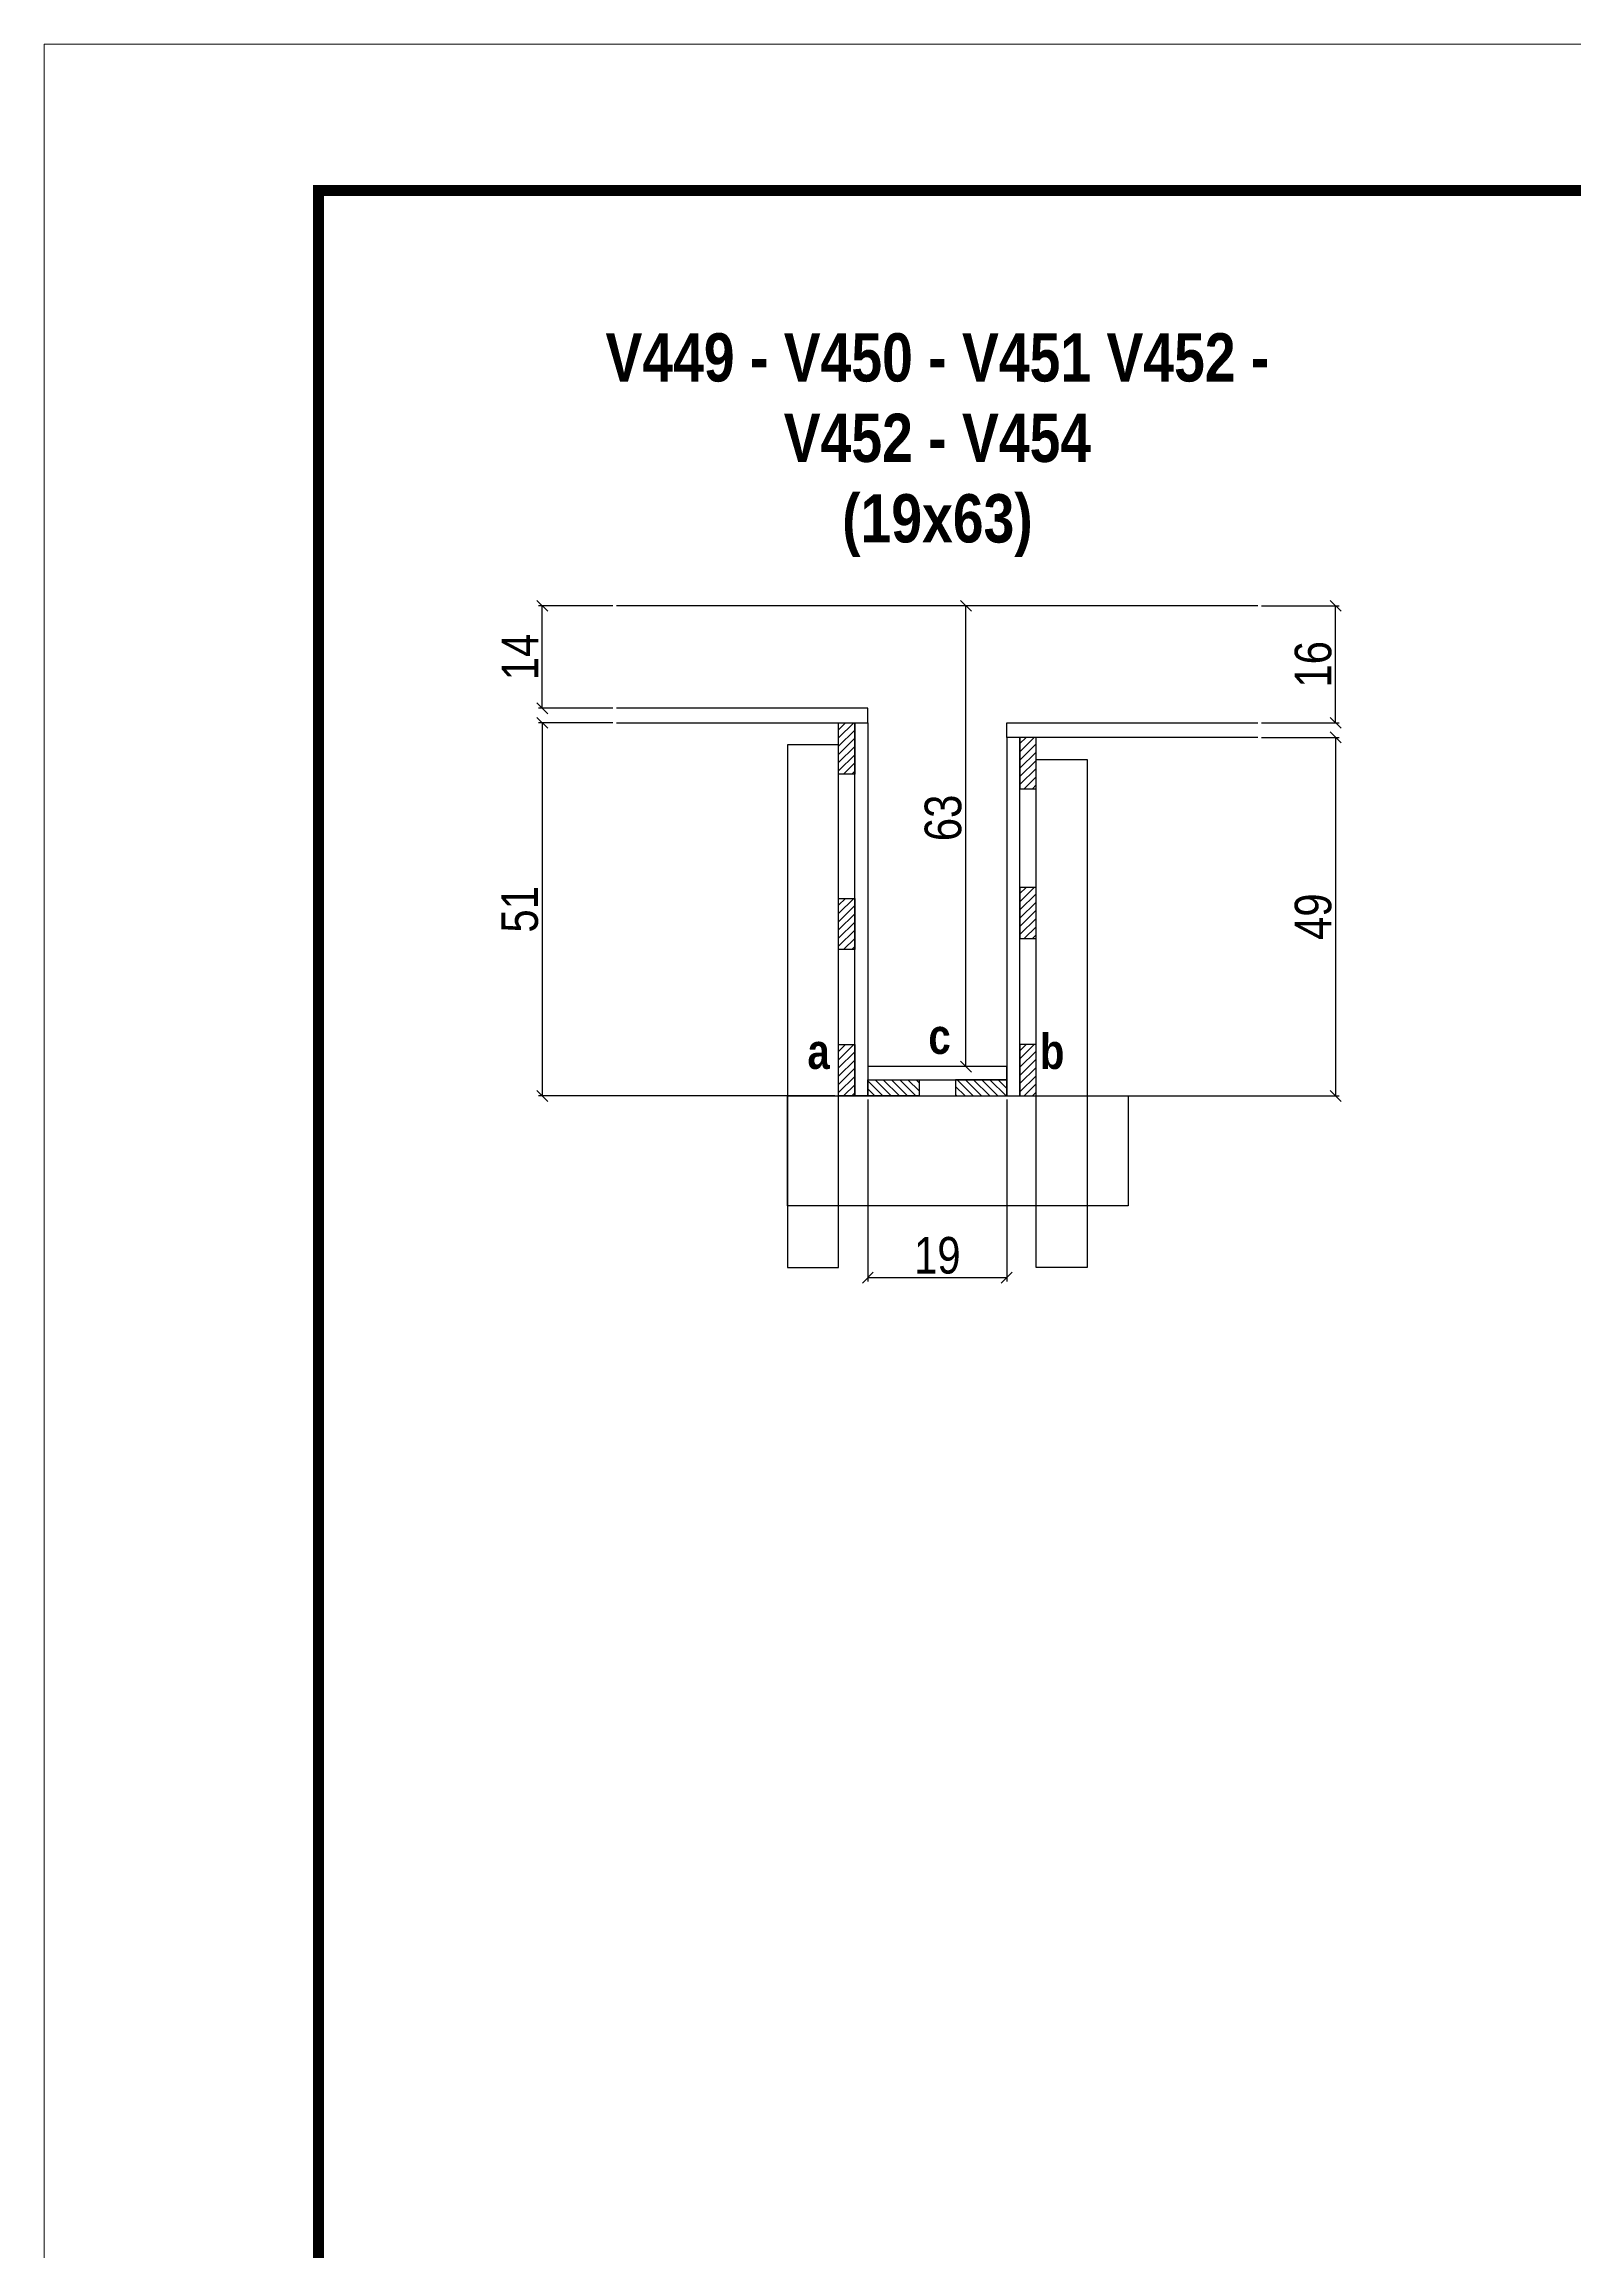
# Model space of a CAD drawing. Extents: x 3309 to 9563, y -2522 to 14608.
# Drawn here: x 4908 to 5327, y 9410 to 10014 of the extents above; entities that cross this region are included whole.
import ezdxf

# ---------------------------------------------------------------- set-up
doc = ezdxf.new("R2010")
doc.units = 0
doc.linetypes.add('DASHED', pattern=[0.75, 0.5, -0.25])
for name, color, linetype, lineweight in [('CONCRETO', 251, 'Continuous', 25), ('Folhas', 255, 'Continuous', 9), ('SARRAFO DE PRESSAO', 251, 'DASHED', 9)]:
    doc.layers.add(name, color=color, linetype=linetype, lineweight=lineweight)
for name, color, linetype in [('COTA', 241, 'Continuous'), ('detalhes', 4, 'Continuous'), ('NOMENCLATURA', 7, 'Continuous'), ('Painéis', 200, 'Continuous'), ('SARR_2.2x7', 40, 'Continuous'), ('SARR_3.5x7', 81, 'Continuous')]:
    doc.layers.add(name, color=color, linetype=linetype)
doc.styles.add('COTA TECNICA 2X', font='techl___.ttf', dxfattribs={"height": 10})
doc.styles.add('TECNICA', font='techb___.ttf', dxfattribs={"height": 10})
doc.dimstyles.new('SECAO', dxfattribs={"dimscale": 0.333333, "dimtxt": 5, "dimasz": 9, "dimexe": 3, "dimexo": 3, "dimgap": 3, "dimtad": 1, "dimdec": 1, "dimlfac": 0.5, "dimzin": 12, "dimdsep": 46, "dimtxsty": 'COTA TECNICA 2X', "dimblk1": 'OBLIQUE', "dimblk2": 'OBLIQUE', "dimsah": 1, "dimcen": 0.9, "dimclrd": 4, "dimclre": 4, "dimclrt": 240, "dimadec": 1, "dimazin": 3, "dimtfac": 1, "dimtdec": 1, "dimtmove": 0, "dimatfit": 3, "dimfxl": 1, "dimtolj": 1, "dimtzin": 12, "dimarcsym": 0})
pattern_1 = [(135, (38368.6903, -113786.1987), (-1.122532015, -1.122532015), [])]
pattern_2 = [(45, (-118387.018, -23495.5676), (-1.122532015, 1.122532015), [])]

# ---------------------------------------------------------------- blocks, each defined once
blk = doc.blocks.new('9999999999')
at = {"layer": 'Folhas'}
blk.add_lwpolyline([(98138.98, 34190.21), (99623.98, 34190.21), (99623.98, 35240.21), (98138.98, 35240.21)], close=True, dxfattribs=at)
at = {"layer": 'Folhas', "color": 30, "const_width": 3}
blk.add_lwpolyline([(98213.98, 34230.21), (99583.98, 34230.21), (99583.98, 35200.21), (98213.98, 35200.21)], close=True, dxfattribs=at)
blk = doc.blocks.new('_Oblique')
at = {"color": 0, "linetype": 'ByBlock', "lineweight": -2}
blk.add_line((-0.5, -0.5), (0.5, 0.5), dxfattribs=at)
blk = doc.blocks.new('*D1801')
at = {"layer": 'COTA', "color": 4, "lineweight": -2, "transparency": 16777216}
for p, q in [((5133.15, 9724.97), (5133.15, 9675.22)), ((5171.15, 9724.97), (5171.15, 9675.22)), ((5171.15, 9676.22), (5133.15, 9676.22))]:
    blk.add_line(p, q, dxfattribs=at)
at = {"layer": 'Defpoints', "color": 0, "transparency": 16777216}
for p in [(5133.15, 9725.97), (5171.15, 9725.97), (5133.15, 9676.22)]:
    blk.add_point(p, dxfattribs=at)
at = {"layer": 'COTA', "color": 4, "lineweight": -2, "transparency": 16777216, "xscale": 3, "yscale": 3, "zscale": 3, "rotation": 180}
blk.add_blockref('_Oblique', (5133.15, 9676.22), dxfattribs=at)
at = {"layer": 'COTA', "color": 4, "lineweight": -2, "transparency": 16777216, "xscale": 3, "yscale": 3, "zscale": 3}
blk.add_blockref('_Oblique', (5171.15, 9676.22), dxfattribs=at)
at = {"layer": 'COTA', "color": 240, "transparency": 16777216, "insert": (5152.15, 9682.31), "char_height": 10, "attachment_point": 5, "style": 'COTA TECNICA 2X'}
blk.add_mtext('\\A1;19', dxfattribs=at)
blk = doc.blocks.new('*D1802')
at = {"layer": 'COTA', "color": 4, "lineweight": -2, "transparency": 16777216}
for p, q in [((5063.45, 9827.97), (5043.1, 9827.97)), ((5044.1, 9827.97), (5044.1, 9725.97)), ((5124.15, 9725.97), (5043.1, 9725.97))]:
    blk.add_line(p, q, dxfattribs=at)
at = {"layer": 'Defpoints', "color": 0, "transparency": 16777216}
for p in [(5064.45, 9827.97), (5044.1, 9725.97), (5125.15, 9725.97, 0)]:
    blk.add_point(p, dxfattribs=at)
at = {"layer": 'COTA', "color": 4, "lineweight": -2, "transparency": 16777216, "xscale": 3, "yscale": 3, "zscale": 3}
for p, rotation in [((5044.1, 9827.97), 90), ((5044.1, 9725.97), 270)]:
    blk.add_blockref('_Oblique', p, dxfattribs=dict(at, rotation=rotation))
at = {"layer": 'COTA', "color": 240, "transparency": 16777216, "insert": (5037.99, 9776.97), "char_height": 10, "attachment_point": 5, "rotation": 90, "style": 'COTA TECNICA 2X'}
blk.add_mtext('\\A1;51', dxfattribs=at)
blk = doc.blocks.new('*D1803')
at = {"layer": 'COTA', "color": 4, "lineweight": -2, "transparency": 16777216}
for p, q in [((5240.85, 9823.97), (5262.07, 9823.97)), ((5261.07, 9823.97), (5261.07, 9725.97)), ((5180.15, 9725.97), (5262.07, 9725.97))]:
    blk.add_line(p, q, dxfattribs=at)
at = {"layer": 'Defpoints', "color": 0, "transparency": 16777216}
for p in [(5239.85, 9823.97), (5179.15, 9725.97, 0), (5261.07, 9725.97)]:
    blk.add_point(p, dxfattribs=at)
at = {"layer": 'COTA', "color": 4, "lineweight": -2, "transparency": 16777216, "xscale": 3, "yscale": 3, "zscale": 3}
for p, rotation in [((5261.07, 9823.97), 90), ((5261.07, 9725.97), 270)]:
    blk.add_blockref('_Oblique', p, dxfattribs=dict(at, rotation=rotation))
at = {"layer": 'COTA', "color": 240, "transparency": 16777216, "insert": (5254.97, 9774.97), "char_height": 10, "attachment_point": 5, "rotation": 90, "style": 'COTA TECNICA 2X'}
blk.add_mtext('\\A1;49', dxfattribs=at)
blk = doc.blocks.new('*D1804')
at = {"layer": 'COTA', "color": 4, "lineweight": -2, "transparency": 16777216}
for p, q in [((5170.15, 9859.97), (5158.98, 9859.97)), ((5159.98, 9733.97), (5159.98, 9859.97)), ((5170.15, 9733.97), (5158.98, 9733.97))]:
    blk.add_line(p, q, dxfattribs=at)
at = {"layer": 'Defpoints', "color": 0, "transparency": 16777216}
for p in [(5159.98, 9859.97), (5171.15, 9859.97), (5171.15, 9733.97)]:
    blk.add_point(p, dxfattribs=at)
at = {"layer": 'COTA', "color": 4, "lineweight": -2, "transparency": 16777216, "xscale": 3, "yscale": 3, "zscale": 3}
for p, rotation in [((5159.98, 9859.97), 90), ((5159.98, 9733.97), 270)]:
    blk.add_blockref('_Oblique', p, dxfattribs=dict(at, rotation=rotation))
at = {"layer": 'COTA', "color": 240, "transparency": 16777216, "insert": (5153.76, 9801.97), "char_height": 10, "attachment_point": 5, "rotation": 90, "style": 'COTA TECNICA 2X'}
blk.add_mtext('\\A1;63', dxfattribs=at)
blk = doc.blocks.new('*D1805')
at = {"layer": 'COTA', "color": 4, "lineweight": -2, "transparency": 16777216}
for p, q in [((5240.85, 9859.97), (5262.07, 9859.97)), ((5261.07, 9827.97), (5261.07, 9859.97)), ((5240.85, 9827.97), (5262.07, 9827.97))]:
    blk.add_line(p, q, dxfattribs=at)
at = {"layer": 'Defpoints', "color": 0, "transparency": 16777216}
for p in [(5239.85, 9859.97), (5261.07, 9859.97), (5239.85, 9827.97)]:
    blk.add_point(p, dxfattribs=at)
at = {"layer": 'COTA', "color": 4, "lineweight": -2, "transparency": 16777216, "xscale": 3, "yscale": 3, "zscale": 3}
for p, rotation in [((5261.07, 9859.97), 90), ((5261.07, 9827.97), 270)]:
    blk.add_blockref('_Oblique', p, dxfattribs=dict(at, rotation=rotation))
at = {"layer": 'COTA', "color": 240, "transparency": 16777216, "insert": (5254.97, 9843.97), "char_height": 10, "attachment_point": 5, "rotation": 90, "style": 'COTA TECNICA 2X'}
blk.add_mtext('\\A1;16', dxfattribs=at)
blk = doc.blocks.new('*D1806')
at = {"layer": 'COTA', "color": 4, "lineweight": -2, "transparency": 16777216}
for p, q in [((5063.45, 9859.97), (5043.1, 9859.97)), ((5044.1, 9831.97), (5044.1, 9859.97)), ((5063.45, 9831.97), (5043.1, 9831.97))]:
    blk.add_line(p, q, dxfattribs=at)
at = {"layer": 'Defpoints', "color": 0, "transparency": 16777216}
for p in [(5044.1, 9859.97), (5064.45, 9859.97), (5064.45, 9831.97)]:
    blk.add_point(p, dxfattribs=at)
at = {"layer": 'COTA', "color": 4, "lineweight": -2, "transparency": 16777216, "xscale": 3, "yscale": 3, "zscale": 3}
for p, rotation in [((5044.1, 9859.97), 90), ((5044.1, 9831.97), 270)]:
    blk.add_blockref('_Oblique', p, dxfattribs=dict(at, rotation=rotation))
at = {"layer": 'COTA', "color": 240, "transparency": 16777216, "insert": (5038.03, 9845.97), "char_height": 10, "attachment_point": 5, "rotation": 90, "style": 'COTA TECNICA 2X'}
blk.add_mtext('\\A1;14', dxfattribs=at)

msp = doc.modelspace()

# ---------------------------------------------------------------- hatches: boundary and pattern name
at = {"layer": 'SARR_2.2x7'}
h = msp.add_hatch(dxfattribs=at)
h.set_pattern_fill('ANSI31', color=256, scale=0.5)
h.set_pattern_definition([(45, (-118387.018, -23407.5676), (-1.122532015, 1.122532015), [])])
h.paths.add_polyline_path([(5125.15, 9813.97), (5129.55, 9813.97), (5129.55, 9827.97), (5125.15, 9827.97)])
h = msp.add_hatch(dxfattribs=at)
h.set_pattern_fill('ANSI31', color=256, scale=0.5)
h.set_pattern_definition([(45, (-118387.018, -23411.5676), (-1.122532015, 1.122532015), [])])
h.paths.add_polyline_path([(5179.15, 9809.97), (5174.75, 9809.97), (5174.75, 9823.97), (5179.15, 9823.97)])
h = msp.add_hatch(dxfattribs=at)
h.set_pattern_fill('ANSI31', color=256, scale=0.5)
h.set_pattern_definition([(45, (-118387.018, -23455.5676), (-1.122532015, 1.122532015), [])])
h.paths.add_polyline_path([(5125.15, 9765.97), (5129.55, 9765.97), (5129.55, 9779.97), (5125.15, 9779.97)])
h = msp.add_hatch(dxfattribs=at)
h.set_pattern_fill('ANSI31', color=256, scale=0.5)
h.set_pattern_definition([(45, (-118387.018, -23452.5676), (-1.122532015, 1.122532015), [])])
h.paths.add_polyline_path([(5179.15, 9768.97), (5174.75, 9768.97), (5174.75, 9782.97), (5179.15, 9782.97)])
h = msp.add_hatch(dxfattribs=at)
h.set_pattern_fill('ANSI31', color=256, scale=0.5)
h.set_pattern_definition(pattern_2)
h.paths.add_polyline_path([(5125.15, 9725.97), (5129.55, 9725.97), (5129.55, 9739.97), (5125.15, 9739.97)])
h = msp.add_hatch(dxfattribs=at)
h.set_pattern_fill('ANSI31', color=256, scale=0.5)
h.set_pattern_definition(pattern_2)
h.paths.add_polyline_path([(5179.15, 9725.97), (5174.75, 9725.97), (5174.75, 9739.97), (5179.15, 9739.97)])
h = msp.add_hatch(dxfattribs=at)
h.set_pattern_fill('ANSI31', color=256, scale=0.5, angle=90)
h.set_pattern_definition(pattern_1)
h.paths.add_polyline_path([(5147.15, 9725.97), (5147.15, 9730.37), (5133.15, 9730.37), (5133.15, 9725.97)])
h = msp.add_hatch(dxfattribs=at)
h.set_pattern_fill('ANSI31', color=256, scale=0.5, angle=90)
h.set_pattern_definition(pattern_1)
h.paths.add_polyline_path([(5157.15, 9730.37), (5157.15, 9725.97), (5171.15, 9725.97), (5171.15, 9730.37)])

# ---------------------------------------------------------------- linework, layer by layer
at = {"layer": 'CONCRETO', "linetype": 'Continuous'}
msp.add_line((5239.85, 9859.97), (5064.45, 9859.97), dxfattribs=at)
at = {"layer": 'Painéis', "linetype": 'Continuous', "elevation": 0}
for points in [[(5064.45, 9827.97), (5133.15, 9827.97), (5133.15, 9831.97), (5064.45, 9831.97)], [(5239.85, 9823.97), (5171.15, 9823.97), (5171.15, 9827.97), (5239.85, 9827.97)]]:
    msp.add_lwpolyline(points, dxfattribs=at)
at = {"layer": 'Painéis', "linetype": 'Continuous'}
for points in [[(5129.55, 9725.97), (5129.55, 9827.97), (5133.15, 9827.97), (5133.15, 9725.97)], [(5174.75, 9725.97), (5174.75, 9823.97), (5171.15, 9823.97), (5171.15, 9725.97)], [(5171.15, 9733.97), (5133.15, 9733.97), (5133.15, 9730.37), (5171.15, 9730.37)]]:
    msp.add_lwpolyline(points, close=True, dxfattribs=at)
at = {"layer": 'SARR_2.2x7'}
for points in [[(5129.55, 9827.97), (5129.55, 9813.97), (5125.15, 9813.97), (5125.15, 9827.97)], [(5174.75, 9823.97), (5174.75, 9809.97), (5179.15, 9809.97), (5179.15, 9823.97)], [(5129.55, 9779.97), (5129.55, 9765.97), (5125.15, 9765.97), (5125.15, 9779.97)], [(5174.75, 9782.97), (5174.75, 9768.97), (5179.15, 9768.97), (5179.15, 9782.97)], [(5129.55, 9739.97), (5129.55, 9725.97), (5125.15, 9725.97), (5125.15, 9739.97)], [(5174.75, 9739.97), (5174.75, 9725.97), (5179.15, 9725.97), (5179.15, 9739.97)], [(5133.15, 9730.37), (5147.15, 9730.37), (5147.15, 9725.97), (5133.15, 9725.97)], [(5171.15, 9730.37), (5157.15, 9730.37), (5157.15, 9725.97), (5171.15, 9725.97)]]:
    msp.add_lwpolyline(points, close=True, dxfattribs=at)
at = {"layer": 'SARR_3.5x7'}
for points in [[(5125.15, 9821.97), (5111.15, 9821.97), (5111.15, 9678.99), (5125.15, 9678.99)], [(5179.15, 9817.97), (5193.15, 9817.97), (5193.15, 9678.99), (5179.15, 9678.99)], [(5111.15, 9725.97), (5204.34, 9725.97), (5204.34, 9695.88), (5111.15, 9695.88)]]:
    msp.add_lwpolyline(points, close=True, dxfattribs=at)

# ---------------------------------------------------------------- block references
at = {"layer": 'SARRAFO DE PRESSAO', "color": 6, "linetype": 'ByBlock'}
msp.add_blockref('9999999999', (-93231.11, -25226.65), dxfattribs=at)

# ---------------------------------------------------------------- texts
at = {"layer": 'detalhes', "style": 'TECNICA'}
for s, p in [('c', (5149.7, 9737.44)), ('a', (5116.63, 9733.33)), ('b', (5180.19, 9733.32))]:
    msp.add_text(s, height=9.6, dxfattribs=at).set_placement(p)
at = {"layer": 'NOMENCLATURA', "insert": (5152.18, 9934.51), "char_height": 13.2, "attachment_point": 2, "style": 'TECNICA'}
msp.add_mtext_dynamic_manual_height_columns('V449 - V450 - V451 V452 - V452 - V454\\P(19x63)', width=182.9122, gutter_width=1, heights=[0], dxfattribs=at)

# ---------------------------------------------------------------- dimensions: what is measured, and where the dimension line sits
at = {"layer": 'COTA'}
for base, p1, p2, picture, middle in [((5044.1, 9859.97), (5064.45, 9831.97), (5064.45, 9859.97), '*D1806', (5038.03, 9845.97)), ((5261.07, 9859.97), (5239.85, 9827.97), (5239.85, 9859.97), '*D1805', (5254.97, 9843.97)), ((5044.1, 9725.97, 0), (5064.45, 9827.97), (5125.15, 9725.97), '*D1802', (5037.99, 9776.97, 0)), ((5261.07, 9725.97, 0), (5239.85, 9823.97), (5179.15, 9725.97), '*D1803', (5254.97, 9774.97, 0))]:
    dim = msp.add_linear_dim(base=base, p1=p1, p2=p2, angle=90, dimstyle='SECAO', dxfattribs=at)
    dim.commit()
    dim.dimension.update_dxf_attribs({"geometry": picture, "text_midpoint": middle})
for base, p1, p2, angle, picture, middle in [((5159.98, 9859.97), (5171.15, 9733.97), (5171.15, 9859.97), 90, '*D1804', (5159.98, 9801.97)), ((5133.15, 9676.22), (5171.15, 9725.97), (5133.15, 9725.97), 180, '*D1801', (5152.15, 9676.22))]:
    dim = msp.add_linear_dim(base=base, p1=p1, p2=p2, angle=angle, dimstyle='SECAO', dxfattribs=at)
    dim.commit()
    dim.dimension.update_dxf_attribs({"geometry": picture, "text_midpoint": middle, "dimtype": 160})

doc.saveas('drawing.dxf')
